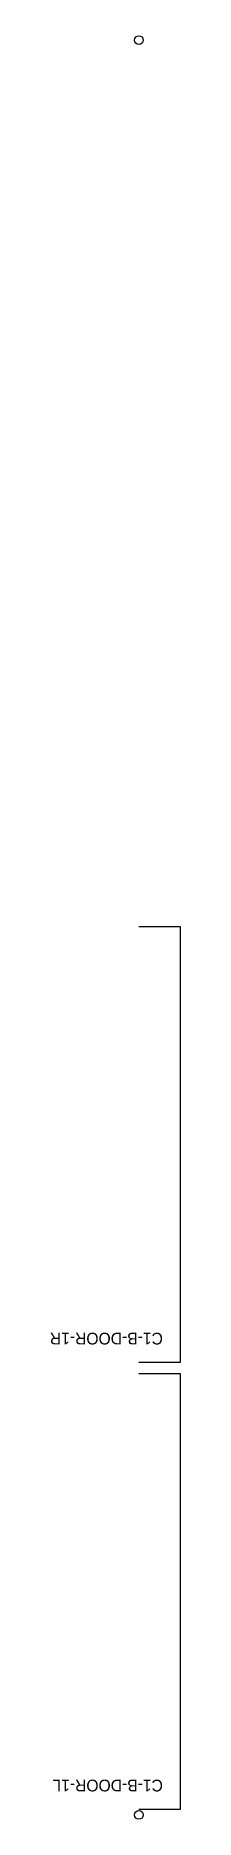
# Model space of a CAD drawing. Header units: millimetres. Extents: x -60 to 28, y 3 to 1217.
import ezdxf

# ---------------------------------------------------------------- set-up
doc = ezdxf.new("R2010")
doc.units = ezdxf.units.MM
for name, color, linetype in [('LABEL', 8, 'CONTINUOUS'), ('OUTLINE_OPEN', 7, 'CONTINUOUS'), ('TILE_REG', 6, 'CONTINUOUS')]:
    doc.layers.add(name, color=color, linetype=linetype)

msp = doc.modelspace()

# ---------------------------------------------------------------- linework, layer by layer
at = {"layer": 'OUTLINE_OPEN'}
for points in [[(0, 314.2), (28.4, 314.2), (28.4, 610.4), (0, 610.4)], [(0, 10), (28.4, 10), (28.4, 306.2), (0, 306.2)]]:
    msp.add_lwpolyline(points, dxfattribs=at)
at = {"layer": 'TILE_REG'}
for centre in [(0, 1214), (0, 6)]:
    msp.add_circle(centre, 3, dxfattribs=at)

# ---------------------------------------------------------------- texts
at = {"layer": 'LABEL'}
for s, p in [('C1-B-DOOR-1R', (16.4, 334.2)), ('C1-B-DOOR-1L', (16.4, 30))]:
    msp.add_text(s, height=8, rotation=180, dxfattribs=at).set_placement(p)

doc.saveas('drawing.dxf')
